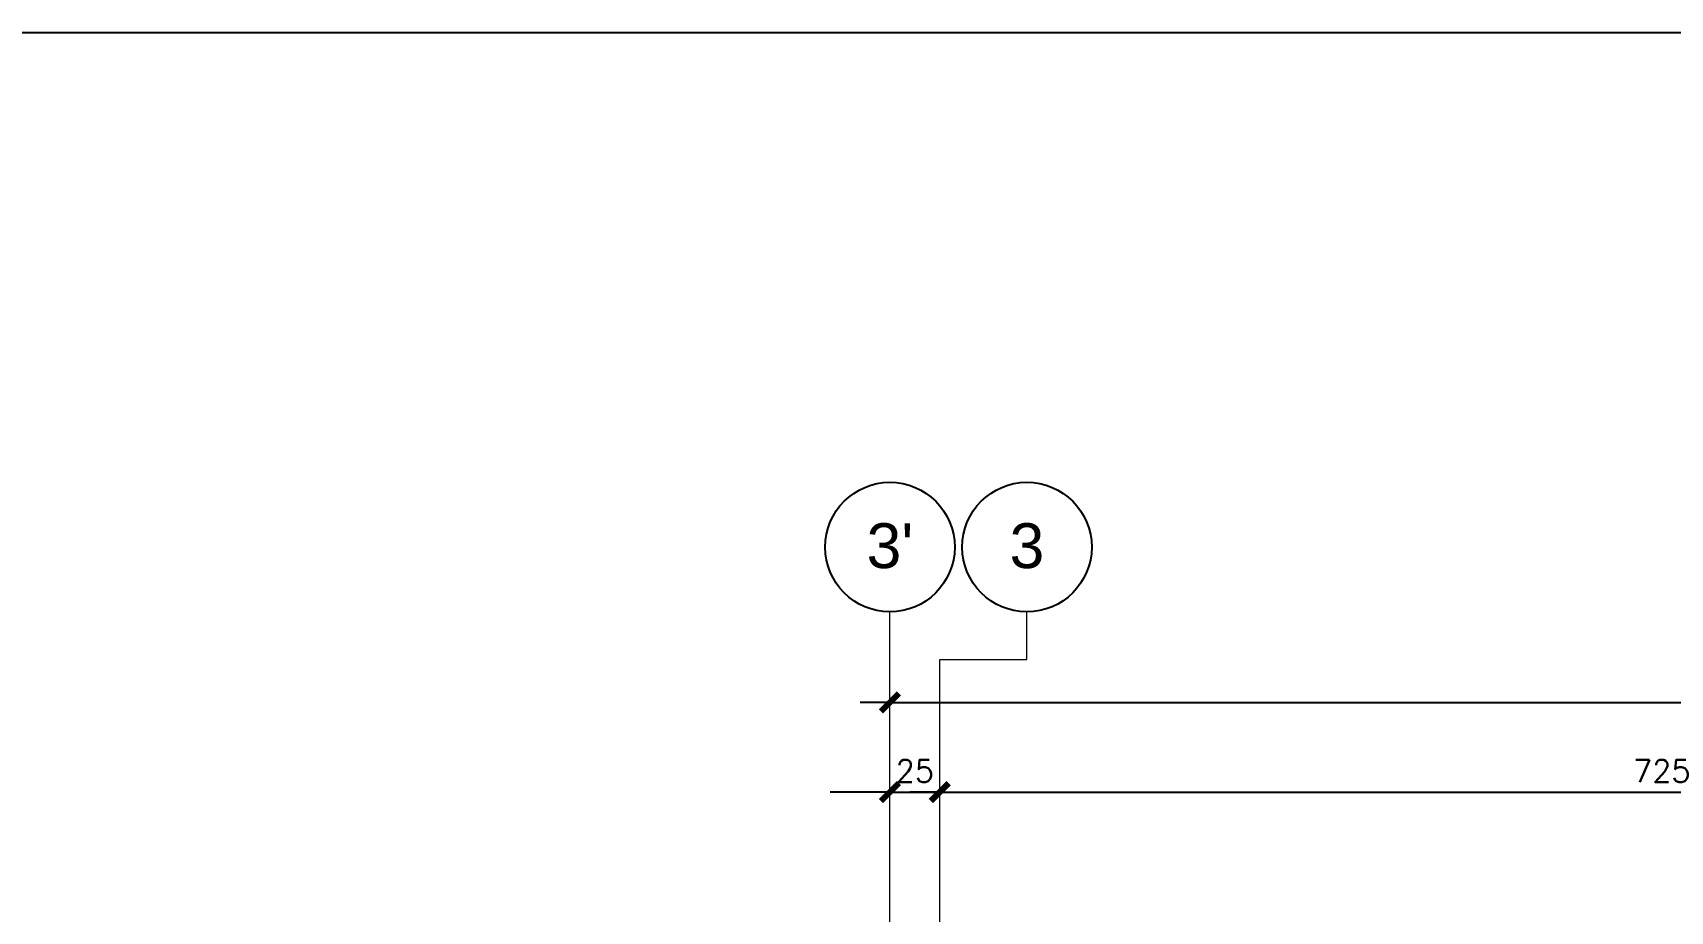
# Model space of a CAD drawing. Extents: x -9133 to 18268, y -11863 to 17290.
# Drawn here: x 471 to 1293, y 3682 to 4123 of the extents above; entities that cross this region are included whole.
import ezdxf

# ---------------------------------------------------------------- set-up
doc = ezdxf.new("R2010")
doc.units = 0
doc.header["$LTSCALE"] = 30
doc.header["$MEASUREMENT"] = 0
doc.layers.get('0').update_dxf_attribs({"linetype": 'CONTINUOUS'})
doc.layers.add('EJEG$0$RLA-COTAS1', color=2, linetype='CONTINUOUS')
doc.layers.add('RLA-FORMATO', color=7, linetype='CONTINUOUS')
doc.layers.add('EJEG$0$RLA-EJE', color=3, linetype='CONTINUOUS', lineweight=25)
doc.layers.add('EJEG$0$RLA-EJES', color=1, linetype='CONTINUOUS', lineweight=9)
doc.styles.add('EJEG$0$Arial_1', font='arial.ttf', dxfattribs={"height": 22.5})
doc.styles.add('EJEG$0$RomanS', font='romans.shx', dxfattribs={"height": 11.25})
doc.dimstyles.new('EJEG$0$ING-50', dxfattribs={"dimscale": 50, "dimtxt": 0.27, "dimasz": 0.3, "dimexe": 0, "dimexo": 0, "dimgap": 0.1, "dimtad": 1, "dimdec": 1, "dimzin": 12, "dimdsep": 46, "dimtxsty": 'EJEG$0$RomanS', "dimblk": 'EJEG$0$TICK1', "dimblk1": 'EJEG$0$TICK1', "dimblk2": 'EJEG$0$TICK1', "dimcen": 0.09, "dimclrd": 2, "dimclre": 1, "dimclrt": 3, "dimadec": 0, "dimazin": 0, "dimtfac": 1, "dimtdec": 0, "dimtix": 1, "dimtmove": 2, "dimatfit": 3, "dimldrblk": 'EJEG$0$TICK1', "dimfxl": 0, "dimfxlon": 1, "dimtolj": 1, "dimtzin": 0, "dimarcsym": 0})

# ---------------------------------------------------------------- blocks, each defined once
blk = doc.blocks.new('EJEG$0$Grid - RLE-EJE-192293-EJE G')
at = {"layer": 'EJEG$0$RLA-EJE'}
blk.add_circle((410.2, 1495.5), 32.5, dxfattribs=at)
blk = doc.blocks.new('EJEG$0$TICK1')
at = {"color": 2}
for points in [[(0, 0), (-1, 0)], [(0, 0), (1, 0)]]:
    blk.add_lwpolyline(points, dxfattribs=at)
at = {"color": 2, "const_width": 0.2}
blk.add_lwpolyline([(-0.3, -0.3), (0.3, 0.3)], dxfattribs=at)
blk = doc.blocks.new('EJEG$0$DIMBLOCK1-EJE G')
at = {"layer": 'EJEG$0$RLA-COTAS1', "color": 2, "lineweight": -2, "transparency": 16777216}
blk.add_line((-1214.82, 1417.52), (1260.18, 1417.52), dxfattribs=at)
at = {"layer": 'EJEG$0$RLA-COTAS1', "color": 2, "lineweight": -2, "transparency": 16777216, "xscale": 15, "yscale": 15, "zscale": 15, "rotation": 180}
blk.add_blockref('EJEG$0$TICK1', (-1229.82, 1417.52), dxfattribs=at)
at = {"layer": 'EJEG$0$RLA-COTAS1', "color": 2, "lineweight": -2, "transparency": 16777216, "xscale": 15, "yscale": 15, "zscale": 15}
blk.add_blockref('EJEG$0$TICK1', (1275.18, 1417.52), dxfattribs=at)
at = {"layer": 'EJEG$0$RLA-COTAS1', "color": 3, "transparency": 16777216, "insert": (22.68, 1428.14), "char_height": 11.25, "attachment_point": 5, "style": 'EJEG$0$RomanS'}
blk.add_mtext('\\A1;2505', dxfattribs=at)
blk = doc.blocks.new('EJEG$0$DIMBLOCK2-EJE G')
at = {"layer": 'EJEG$0$RLA-COTAS1', "color": 2, "lineweight": -2, "transparency": 16777216}
for p, q in [((-1244.82, 1372.52), (-1259.82, 1372.52)), ((-1229.82, 1372.52), (-1204.82, 1372.52)), ((-1189.82, 1372.52), (-1174.82, 1372.52))]:
    blk.add_line(p, q, dxfattribs=at)
at = {"layer": 'EJEG$0$RLA-COTAS1', "color": 2, "lineweight": -2, "transparency": 16777216, "xscale": 15, "yscale": 15, "zscale": 15}
blk.add_blockref('EJEG$0$TICK1', (-1229.82, 1372.52), dxfattribs=at)
at = {"layer": 'EJEG$0$RLA-COTAS1', "color": 2, "lineweight": -2, "transparency": 16777216, "xscale": 15, "yscale": 15, "zscale": 15, "rotation": 180}
blk.add_blockref('EJEG$0$TICK1', (-1204.82, 1372.52), dxfattribs=at)
at = {"layer": 'EJEG$0$RLA-COTAS1', "color": 3, "transparency": 16777216, "insert": (-1217.32, 1383.14), "char_height": 11.25, "attachment_point": 5, "style": 'EJEG$0$RomanS'}
blk.add_mtext('\\A1;25', dxfattribs=at)
blk = doc.blocks.new('EJEG$0$DIMBLOCK3-EJE G')
at = {"layer": 'EJEG$0$RLA-COTAS1', "color": 2, "lineweight": -2, "transparency": 16777216}
blk.add_line((-1189.82, 1372.52), (-494.82, 1372.52), dxfattribs=at)
at = {"layer": 'EJEG$0$RLA-COTAS1', "color": 2, "lineweight": -2, "transparency": 16777216, "xscale": 15, "yscale": 15, "zscale": 15, "rotation": 180}
blk.add_blockref('EJEG$0$TICK1', (-1204.82, 1372.52), dxfattribs=at)
at = {"layer": 'EJEG$0$RLA-COTAS1', "color": 2, "lineweight": -2, "transparency": 16777216, "xscale": 15, "yscale": 15, "zscale": 15}
blk.add_blockref('EJEG$0$TICK1', (-479.82, 1372.52), dxfattribs=at)
at = {"layer": 'EJEG$0$RLA-COTAS1', "color": 3, "transparency": 16777216, "insert": (-842.32, 1383.14), "char_height": 11.25, "attachment_point": 5, "style": 'EJEG$0$RomanS'}
blk.add_mtext('\\A1;725', dxfattribs=at)
blk = doc.blocks.new('EJEG')
at = {"layer": 'EJEG$0$RLA-EJES'}
for p, q in [((-1229.82, -996.18), (-1229.82, 1463)), ((-1161.04, 1439.06), (-1161.04, 1463)), ((-1204.82, -996.18), (-1204.82, 1439.06)), ((-1204.82, 1439.06), (-1161.04, 1439.06))]:
    blk.add_line(p, q, dxfattribs=at)
at = {"layer": 'EJEG$0$RLA-EJE'}
for p in [(-1640.02, 0), (-1571.24, 0)]:
    blk.add_blockref('EJEG$0$Grid - RLE-EJE-192293-EJE G', p, dxfattribs=at)
at = {"layer": 'EJEG$0$RLA-EJE', "color": 5, "char_height": 22.5, "attachment_point": 2, "line_spacing_factor": 0.941778, "style": 'EJEG$0$Arial_1'}
for s, insert, width in [("3'", (-1229.82, 1507.45), 28.0972), ('3', (-1161.04, 1507.45), 20.9352)]:
    blk.add_mtext(s, dxfattribs=dict(at, insert=insert, width=width))
at = {"layer": 'EJEG$0$RLA-COTAS1'}
for base, p1, p2, picture, middle in [((1275.18, 1417.52), (-1229.82, 1422.52), (1275.18, 1422.52), 'EJEG$0$DIMBLOCK1-EJE G', (22.68, 1428.14)), ((-1204.82, 1372.52), (-1229.82, 1377.52), (-1204.82, 1377.52), 'EJEG$0$DIMBLOCK2-EJE G', (-1217.32, 1383.14)), ((-479.82, 1372.52), (-1204.82, 1377.52), (-479.82, 1377.52), 'EJEG$0$DIMBLOCK3-EJE G', (-842.32, 1383.14))]:
    dim = blk.add_linear_dim(base=base, p1=p1, p2=p2, dimstyle='EJEG$0$ING-50', override={"dimexe": 0, "dimexo": 0, "dimdec": 1, "dimfxl": 0, "dimfxlon": 1}, dxfattribs=at)
    dim.commit()
    dim.dimension.update_dxf_attribs({"geometry": picture, "text_midpoint": middle})

msp = doc.modelspace()

# ---------------------------------------------------------------- linework, layer by layer
at = {"layer": 'RLA-FORMATO', "color": 6, "linetype": 'Continuous'}
msp.add_line((5686.9, 4123.1), (-58.1, 4123.1), dxfattribs=at)

# ---------------------------------------------------------------- block references
msp.add_blockref('EJEG', (2130.72, 2369.47))

doc.saveas('drawing.dxf')
